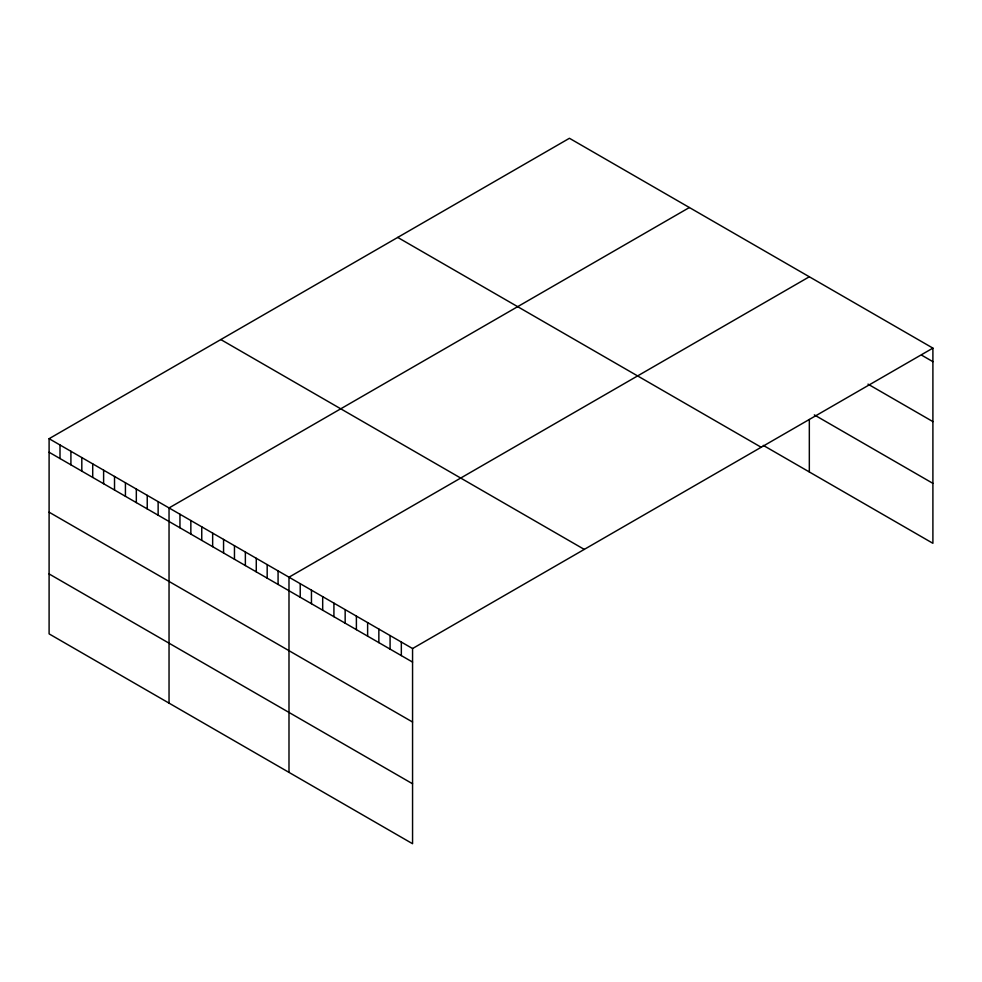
<?xml version="1.0" encoding="UTF-8"?>
<svg xmlns="http://www.w3.org/2000/svg" width="982" height="982" viewBox="0 0 982 982"><rect width="100%" height="100%" fill="white"/><g stroke="black" fill="none" stroke-linecap="round" stroke-linejoin="round"><path stroke-width="1.47" d="M49.1 438.696L412.563 648.537L412.563 843.722L49.1 633.881L49.1 438.696L569.437 138.278L932.9 348.119L932.9 543.304L763.284 445.374M689.376 207.533L169.039 507.94L169.039 703.124M809.328 276.777L288.99 577.195L288.99 772.368M412.563 648.537L932.9 348.119M921.668 355.189L932.9 361.671M867.99 384.134L932.9 421.609M814.311 414.895L932.9 483.365M397.722 237.423L761.185 447.264M220.815 339.563L584.278 549.404M49.1 452.248L412.563 662.089M49.1 512.187L412.563 722.028M49.1 573.942L412.563 783.783M809.328 419.51L809.328 471.961M401.331 642.056L401.331 655.595M390.087 635.563L390.087 649.114M378.856 629.081L378.856 642.633M367.624 622.6L367.624 636.14M356.392 616.107L356.392 629.658M345.161 609.626L345.161 623.165M333.917 603.132L333.917 616.684M322.685 596.651L322.685 610.203M311.454 590.17L311.454 603.709M300.222 583.676L300.222 597.228M278.078 570.898L278.078 584.437M267.178 564.601L267.178 578.153M256.277 558.304L256.277 571.855M245.365 552.007L245.365 565.558M234.465 545.722L234.465 559.261M223.565 539.425L223.565 552.964M212.652 533.128L212.652 546.667M201.752 526.831L201.752 540.382M190.852 520.534L190.852 534.085M179.952 514.237L179.952 527.788M158.139 501.655L158.139 515.194M147.239 495.358L147.239 508.897M136.326 489.061L136.326 502.6M125.426 482.763L125.426 496.315M114.526 476.466L114.526 490.018M103.613 470.169L103.613 483.721M92.713 463.885L92.713 477.424M81.813 457.587L81.813 471.127M70.913 451.29L70.913 464.83M60 444.993L60 458.533"/></g></svg>
